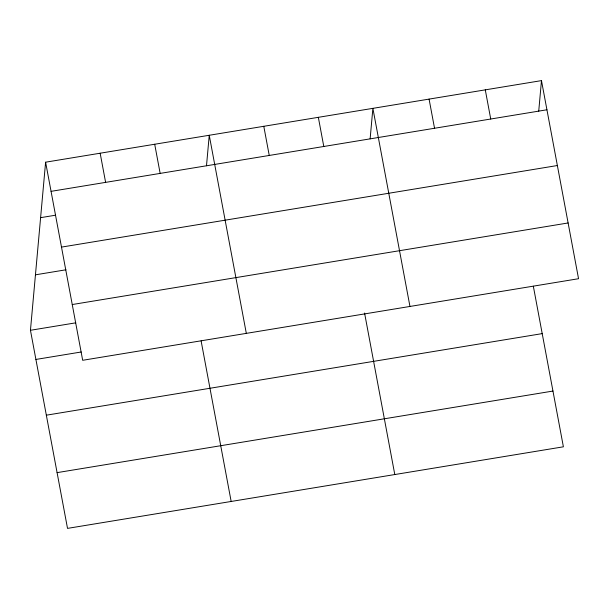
<?xml version="1.0" encoding="UTF-8"?>
<svg xmlns="http://www.w3.org/2000/svg" width="609" height="609" viewBox="0 0 609 609"><rect width="100%" height="100%" fill="white"/><g stroke="black" fill="none" stroke-linecap="round" stroke-linejoin="round"><path stroke-width="0.91" d="M533.339 286.23L563.394 446.808L67.523 528.384L30.45 330.284L45.606 162.192L541.477 80.616L578.55 278.716L82.679 360.292L45.606 162.192M206.497 165.777L209.245 135.274L246.318 333.367M370.127 138.86L372.883 108.349L409.956 306.449M538.729 111.127L541.477 80.616M51.065 191.348L546.935 109.772M40.605 217.664L55.396 215.228M61.501 247.102L557.364 165.526M35.451 274.819L65.962 269.795M72.25 304.538L568.113 222.963M30.45 330.284L75.752 322.831M35.908 359.447L81.21 351.994M46.337 415.193L542.208 333.618M57.086 472.637L552.957 391.054M485.282 89.858L490.732 119.021M429.079 99.107L434.537 128.263M364.57 313.034L394.792 474.54M318.34 117.324L323.79 146.48M263.788 126.299L269.247 155.455M201.107 340.888L231.161 501.466M154.701 144.242L160.159 173.405M100.158 153.217L105.616 182.373"/></g></svg>
